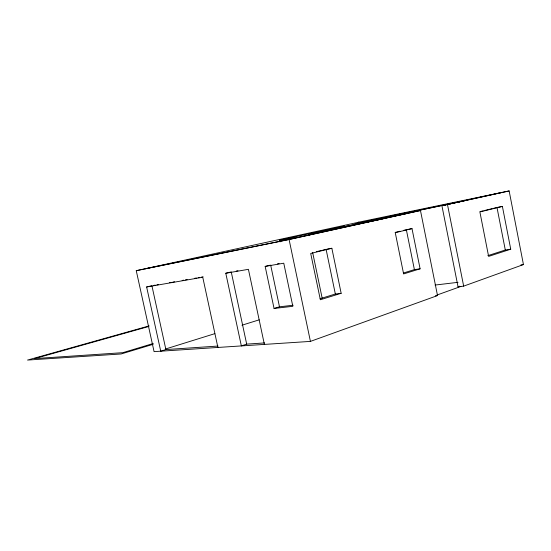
<?xml version="1.0" encoding="UTF-8"?>
<svg xmlns="http://www.w3.org/2000/svg" width="551" height="551" viewBox="0 0 551 551"><rect width="100%" height="100%" fill="white"/><g stroke="black" fill="none" stroke-linecap="round" stroke-linejoin="round"><path stroke-width="0.83" d="M359.286 223.83L358.949 222.163L136.255 270.686L154.073 351.628L310.427 341.4L437.515 295.57L420.468 210.516L288.889 239.478L145.312 268.764M500.866 192.692L441.909 205.702L458.033 286.782L463.666 286.134L523.45 264.576L509.145 190.935L358.116 222.301M437.033 295.019L460.843 286.458M458.033 286.782L459.589 286.224M246.683 344.127L241.352 345.918L225.786 273.248L231.241 271.918L246.683 344.127L264.611 342.922M487.855 255.65L505.301 250.009L510.736 249.204L502.395 206.418L497.76 207.314M510.736 249.204L488.62 256.394L479.887 211.942L502.395 206.418M165.555 349.003L214.849 333.651M241.958 325.207L259.211 319.835M165.906 349.575L160.734 351.194L146.628 286.968L151.897 285.714L165.906 349.575L218.065 346.056M341.159 293.297L320.351 299.744L310.709 253.46L331.854 248.267L341.159 293.297L335.345 294.014L320.131 298.704M420.096 268.819L403.614 273.93L395.267 232.708L412.003 228.603L420.096 268.819L414.393 269.618L403.38 273.02M153.178 344.285L121.096 353.976L27.55 360.065L149.135 325.916M269.88 265.251L265.169 266.422L274.054 308.45L279.481 306.811L293.139 305.233M153.233 343.507L122.811 352.674L34.617 358.598L148.791 326.467M316.329 251.704L321.205 250.512M322.831 250.113L326.089 249.314L335.345 294.014M395.157 232.405L399.95 231.227M403.938 230.249L412.003 228.603M480.045 211.612L483.275 210.819M484.887 210.427L492.146 208.65M493.765 208.257L496.988 207.465L505.301 250.009M356.29 223.858L354.465 224.257L407.761 213.237M391.41 216.144L389.75 216.509L393.249 215.785M392.526 215.909L461.173 201.452M387.842 217.349L397.395 215.276L394.964 215.778M136.255 270.686L289.089 239.533L420.468 210.516M441.909 205.702L509.145 190.935M280.046 241.882L279.694 240.208L294.689 237.068M464.507 200.716L358.116 223.155L360.244 222.721M389.998 216.192L411.783 211.68M368.956 220.806L370.086 220.572M370.623 220.441L371.746 220.207M342.378 226.606L344.513 226.165L279.694 240.208M333.534 228.575L334.664 228.341M335.366 228.176L336.496 227.942M310.764 233.569L383.475 218.602M381.533 219.029L308.801 233.996L309.152 235.67M326.908 249.169L331.854 248.267M153.577 285.425L155.258 285.129M156.939 284.839L158.619 284.543M169.536 282.649L171.216 282.353M172.897 282.064L174.571 281.775M182.133 280.459L183.814 280.163M185.494 279.874L187.168 279.577M194.73 278.269L196.411 277.973M198.085 277.683L199.765 277.387M201.446 277.098L203.126 276.809M236.276 271.037L237.949 270.748M277.428 263.881L279.123 263.585M146.621 286.975L202.754 277.243L217.9 347.454M225.786 273.248L248.411 269.322L264.384 344.409M265.169 266.422L283.765 263.199L292.829 306.315L274.054 308.45M520.902 264.907L523.45 264.576M435.07 285.06L458.012 282.319M435.366 295.797L436.798 295.646M270.665 265.059L279.481 306.811M312.624 252.365L322.183 298.277M289.089 239.533L310.427 341.4M406.335 229.664L414.393 269.618M447.474 204.552L463.666 286.134"/></g></svg>
